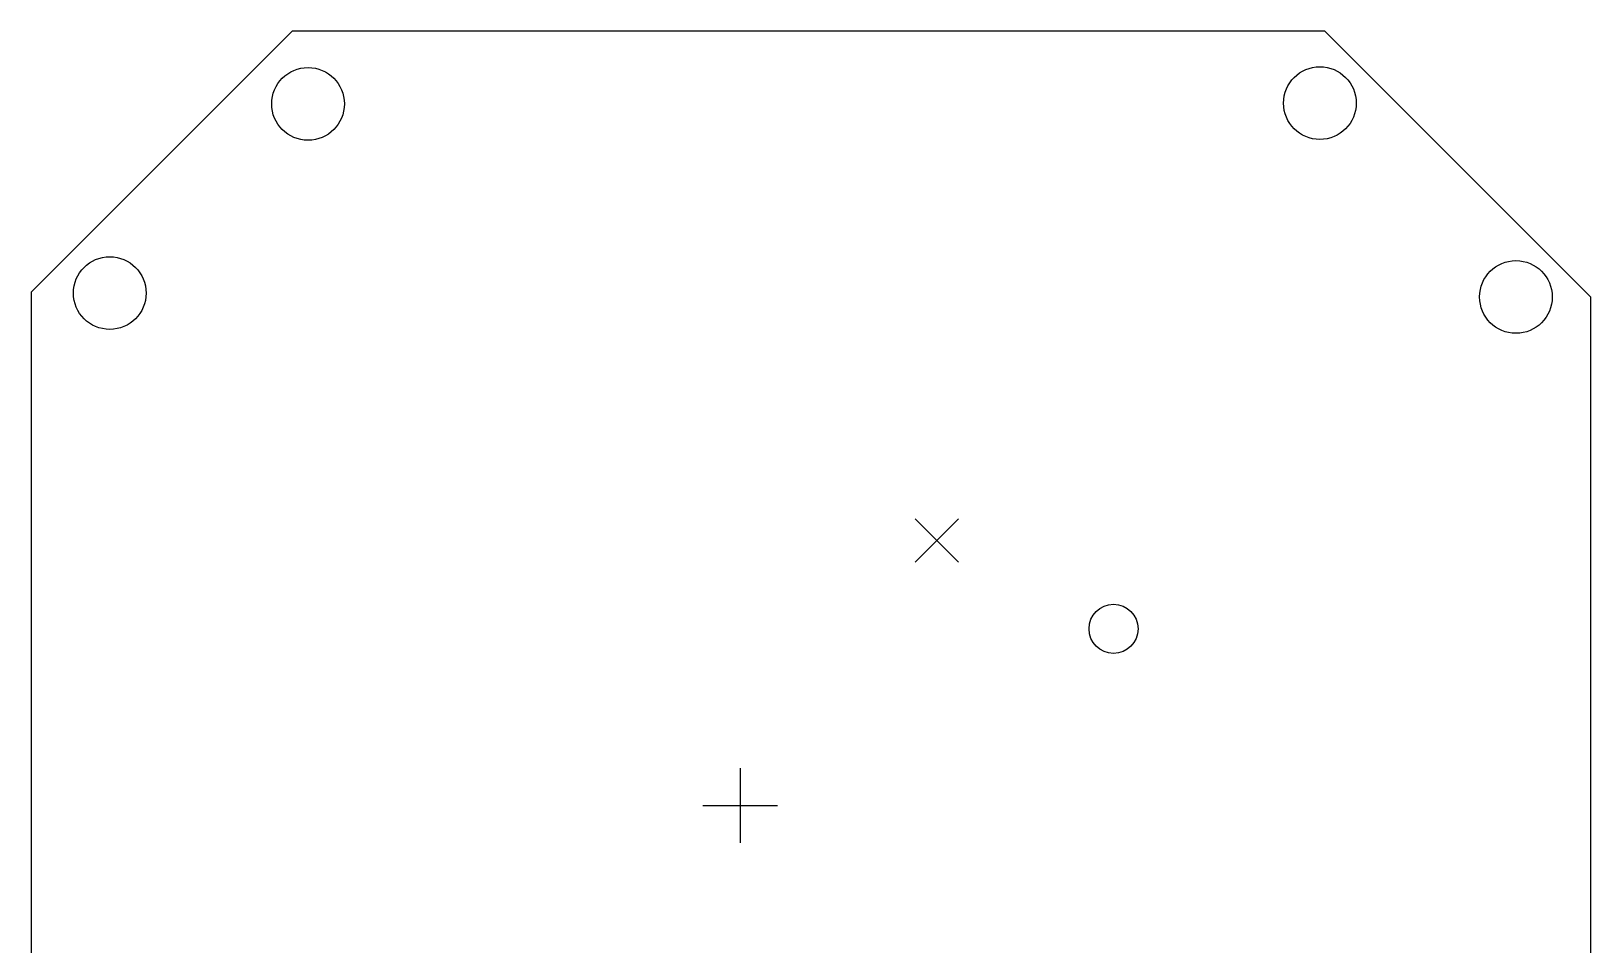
# Model space of a CAD drawing. Extents: x 138.3 to 219.7, y -155.2 to -61.3.
# Drawn here: x 140.3 to 219.7, y -107.8 to -61.3 of the extents above; entities that cross this region are included whole.
import ezdxf

# ---------------------------------------------------------------- set-up
doc = ezdxf.new("R2010")
doc.units = 0
doc.layers.add('BLACK', color=7, linetype='CONTINUOUS')

msp = doc.modelspace()

# ---------------------------------------------------------------- linework, layer by layer
at = {"layer": 'BLACK', "linetype": 'CONTINUOUS'}
for p, q in [((153.585515, -61.274574), (140.305515, -74.554574)), ((206.145515, -61.274574), (153.585515, -61.274574)), ((219.685515, -74.814574), (206.145515, -61.274574)), ((140.305515, -74.554574), (140.305515, -126.984574)), ((219.685515, -138.294574), (219.685515, -74.814574)), ((185.2951, -86.0946), (187.4951, -88.2946)), ((187.4951, -86.0946), (185.2951, -88.2946)), ((176.3951, -98.7946), (176.3951, -102.5946)), ((174.4951, -100.6946), (178.2951, -100.6946))]:
    msp.add_line(p, q, dxfattribs=at)
at = {"layer": 'BLACK'}
for centre, radius in [((154.395515, -64.974574), 1.85), ((205.895515, -64.934574), 1.85), ((144.305515, -74.604574), 1.85), ((215.875515, -74.804574), 1.85), ((195.3951, -91.6946), 1.25)]:
    msp.add_circle(centre, radius, dxfattribs=at)

doc.saveas('drawing.dxf')
